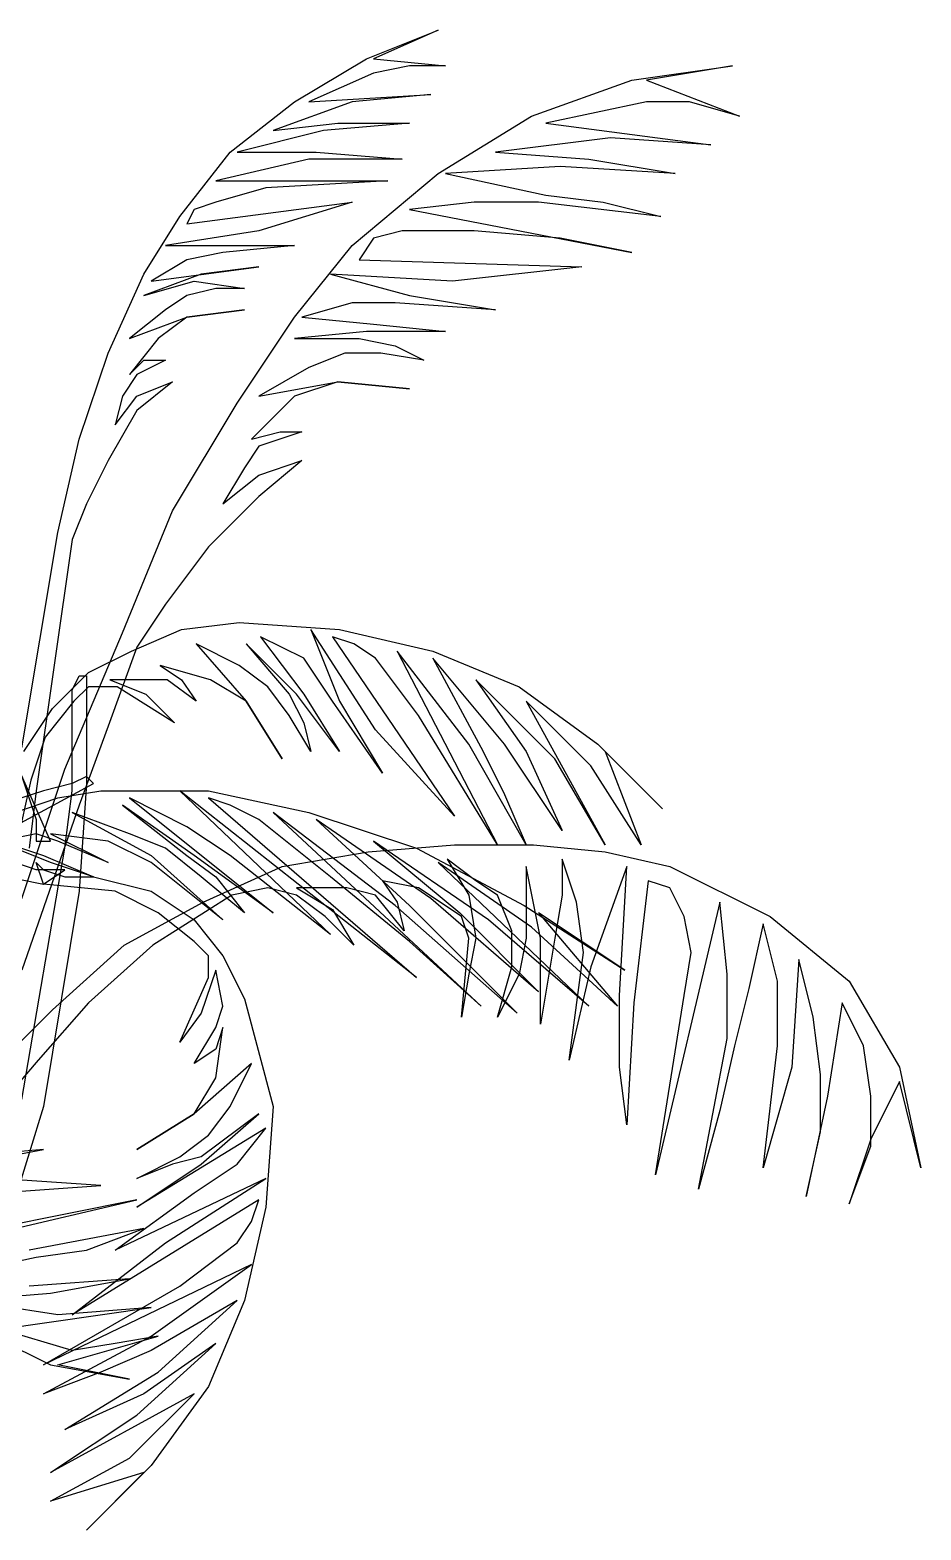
# Model space of a CAD drawing. Header units: millimetres. Extents: x 21129 to 2803301, y -510327 to 166837.
# Drawn here: x 268055 to 269067, y -156493 to -154789 of the extents above; entities that cross this region are included whole.
import ezdxf

# ---------------------------------------------------------------- set-up
doc = ezdxf.new("R2010")
doc.units = ezdxf.units.MM
doc.layers.add('....13_TNT_F_TREE', color=76, linetype='Continuous', transparency=0.5)

# ---------------------------------------------------------------- blocks, each defined once
blk = doc.blocks.new('caycanh3')
for p, q in [((187.62, 550.63), (228.41, 566.95)), ((228.41, 566.95), (191.7, 550.63)), ((146.84, 526.16), (187.62, 550.63)), ((191.7, 550.63), (232.49, 546.56)), ((212.1, 546.56), (191.7, 542.48)), ((232.49, 546.56), (212.1, 546.56)), ((338.54, 538.4), (395.64, 546.56)), ((395.64, 546.56), (346.7, 538.4)), ((191.7, 542.48), (154.99, 526.16)), ((281.44, 518), (338.54, 538.4)), ((346.7, 538.4), (399.72, 518)), ((154.99, 526.16), (224.33, 530.24)), ((224.33, 530.24), (179.47, 526.16)), ((110.13, 497.61), (146.84, 526.16)), ((179.47, 526.16), (134.6, 509.85)), ((346.7, 526.16), (289.59, 513.93)), ((371.17, 526.16), (346.7, 526.16)), ((399.72, 518), (371.17, 526.16)), ((134.6, 509.85), (171.31, 513.93)), ((212.1, 513.93), (163.15, 509.85)), ((171.31, 513.93), (212.1, 513.93)), ((228.41, 485.37), (281.44, 518)), ((289.59, 513.93), (383.4, 501.69)), ((163.15, 509.85), (114.21, 497.61)), ((326.3, 505.77), (261.04, 497.61)), ((383.4, 501.69), (326.3, 505.77)), ((81.58, 460.9), (110.13, 497.61)), ((114.21, 497.61), (159.07, 497.61)), ((159.07, 497.61), (208.02, 493.53)), ((261.04, 497.61), (314.07, 493.53)), ((154.99, 493.53), (101.97, 481.29)), ((208.02, 493.53), (154.99, 493.53)), ((297.75, 489.45), (232.49, 485.37)), ((363.01, 485.37), (297.75, 489.45)), ((314.07, 493.53), (363.01, 485.37)), ((101.97, 481.29), (199.86, 481.29)), ((199.86, 481.29), (130.52, 477.22)), ((179.47, 444.59), (228.41, 485.37)), ((232.49, 485.37), (289.59, 473.14)), ((85.65, 456.82), (179.47, 469.06)), ((101.97, 469.06), (89.73, 464.98)), ((130.52, 477.22), (101.97, 469.06)), ((179.47, 469.06), (126.44, 452.74)), ((248.81, 469.06), (212.1, 464.98)), ((285.51, 469.06), (248.81, 469.06)), ((354.85, 460.9), (285.51, 469.06)), ((289.59, 473.14), (322.22, 469.06)), ((322.22, 469.06), (354.85, 460.9)), ((61.18, 428.27), (81.58, 460.9)), ((89.73, 464.98), (85.65, 456.82)), ((212.1, 464.98), (338.54, 440.51)), ((126.44, 452.74), (73.42, 444.59)), ((208.02, 452.74), (191.7, 448.66)), ((248.81, 452.74), (208.02, 452.74)), ((297.75, 448.66), (248.81, 452.74)), ((73.42, 444.59), (146.84, 444.59)), ((146.84, 444.59), (106.05, 440.51)), ((146.84, 403.8), (179.47, 444.59)), ((191.7, 448.66), (183.54, 436.43)), ((338.54, 440.51), (297.75, 448.66)), ((85.65, 436.43), (65.26, 424.19)), ((106.05, 440.51), (85.65, 436.43)), ((183.54, 436.43), (309.99, 432.35)), ((40.79, 383.4), (61.18, 428.27)), ((93.81, 428.27), (61.18, 416.03)), ((65.26, 424.19), (126.44, 432.35)), ((126.44, 432.35), (93.81, 428.27)), ((236.57, 424.19), (167.23, 428.27)), ((167.23, 428.27), (212.1, 416.03)), ((309.99, 432.35), (236.57, 424.19)), ((61.18, 416.03), (89.73, 424.19)), ((101.97, 420.11), (85.65, 416.03)), ((89.73, 424.19), (118.28, 420.11)), ((118.28, 420.11), (101.97, 420.11)), ((85.65, 416.03), (73.42, 407.88)), ((179.47, 411.96), (150.91, 403.8)), ((203.94, 411.96), (179.47, 411.96)), ((261.04, 407.88), (203.94, 411.96)), ((212.1, 416.03), (261.04, 407.88)), ((73.42, 407.88), (53.02, 391.56)), ((53.02, 391.56), (85.65, 403.8)), ((85.65, 403.8), (69.34, 391.56)), ((85.65, 403.8), (118.28, 407.88)), ((118.28, 407.88), (85.65, 403.8)), ((114.21, 354.85), (146.84, 403.8)), ((150.91, 403.8), (191.7, 399.72)), ((187.62, 395.64), (146.84, 391.56)), ((232.49, 395.64), (187.62, 395.64)), ((191.7, 399.72), (232.49, 395.64)), ((69.34, 391.56), (53.02, 371.17)), ((146.84, 391.56), (183.54, 391.56)), ((183.54, 391.56), (203.94, 387.48)), ((203.94, 387.48), (220.25, 379.33)), ((24.47, 334.46), (40.79, 383.4)), ((53.02, 371.17), (61.18, 379.33)), ((73.42, 379.33), (57.1, 371.17)), ((61.18, 379.33), (73.42, 379.33)), ((154.99, 375.25), (126.44, 358.93)), ((175.39, 383.4), (154.99, 375.25)), ((195.78, 383.4), (175.39, 383.4)), ((220.25, 379.33), (195.78, 383.4)), ((57.1, 371.17), (48.95, 358.93)), ((57.1, 358.93), (77.5, 367.09)), ((77.5, 367.09), (57.1, 350.77)), ((126.44, 358.93), (171.31, 367.09)), ((171.31, 367.09), (146.84, 358.93)), ((171.31, 367.09), (212.1, 363.01)), ((212.1, 363.01), (171.31, 367.09)), ((48.95, 358.93), (44.87, 342.62)), ((44.87, 342.62), (57.1, 358.93)), ((146.84, 358.93), (134.6, 346.7)), ((57.1, 350.77), (40.79, 322.22)), ((77.5, 293.67), (114.21, 354.85)), ((134.6, 346.7), (122.36, 334.46)), ((12.24, 281.44), (24.47, 334.46)), ((122.36, 334.46), (138.68, 338.54)), ((150.91, 338.54), (126.44, 330.38)), ((138.68, 338.54), (150.91, 338.54)), ((126.44, 330.38), (118.28, 318.14)), ((40.79, 322.22), (28.55, 297.75)), ((118.28, 318.14), (106.05, 297.75)), ((126.44, 314.07), (150.91, 322.22)), ((150.91, 322.22), (126.44, 301.83)), ((106.05, 297.75), (126.44, 314.07)), ((126.44, 301.83), (97.89, 273.28)), ((28.55, 297.75), (20.39, 277.36)), ((48.95, 224.33), (77.5, 293.67)), ((-8.16, 159.07), (12.24, 281.44)), ((20.39, 277.36), (0, 134.6)), ((97.89, 273.28), (73.42, 240.65)), ((8.16, 106.05), (-53.02, 244.73)), ((73.42, 240.65), (57.1, 216.17)), ((82.64, 226.27), (115.27, 230.34)), ((115.27, 230.34), (172.38, 226.27)), ((16.32, 146.84), (48.95, 224.33)), ((54.09, 214.03), (82.64, 226.27)), ((151.98, 209.95), (127.51, 222.19)), ((127.51, 222.19), (151.98, 189.56)), ((192.77, 169.16), (156.06, 226.27)), ((156.06, 226.27), (172.38, 185.48)), ((180.53, 218.11), (168.3, 222.19)), ((168.3, 222.19), (237.64, 120.22)), ((172.38, 226.27), (225.4, 214.03)), ((29.62, 201.79), (54.09, 214.03)), ((57.1, 216.17), (40.79, 171.31)), ((115.27, 205.87), (90.8, 218.11)), ((90.8, 218.11), (119.35, 185.48)), ((147.9, 189.56), (119.35, 218.11)), ((119.35, 218.11), (143.82, 189.56)), ((192.77, 209.95), (180.53, 218.11)), ((245.79, 161.01), (205.01, 214.03)), ((205.01, 214.03), (262.11, 103.9)), ((225.4, 214.03), (274.35, 193.64)), ((98.96, 197.71), (70.41, 205.87)), ((70.41, 205.87), (82.64, 197.71)), ((131.59, 193.64), (115.27, 205.87)), ((168.3, 185.48), (151.98, 209.95)), ((217.24, 177.32), (192.77, 209.95)), ((266.19, 161.01), (225.4, 209.95)), ((225.4, 209.95), (253.95, 156.93)), ((9.22, 181.4), (29.62, 201.79)), ((20.39, 191.7), (24.47, 199.86)), ((24.47, 199.86), (28.55, 199.86)), ((28.55, 199.86), (28.55, 138.68)), ((58.17, 197.71), (41.86, 197.71)), ((41.86, 197.71), (62.25, 189.56)), ((74.49, 197.71), (58.17, 197.71)), ((90.8, 185.48), (74.49, 197.71)), ((82.64, 197.71), (90.8, 185.48)), ((119.35, 185.48), (98.96, 197.71)), ((294.74, 152.85), (249.87, 197.71)), ((249.87, 197.71), (278.42, 156.93)), ((20.39, 179.47), (20.39, 191.7)), ((29.62, 193.64), (21.46, 185.48)), ((45.93, 193.64), (29.62, 193.64)), ((78.56, 173.24), (45.93, 193.64)), ((62.25, 189.56), (78.56, 173.24)), ((143.82, 177.32), (131.59, 193.64)), ((143.82, 189.56), (151.98, 173.24)), ((172.38, 156.93), (147.9, 189.56)), ((151.98, 189.56), (172.38, 156.93)), ((274.35, 193.64), (319.21, 161.01)), ((-7.09, 156.93), (9.22, 181.4)), ((21.46, 185.48), (5.15, 165.08)), ((20.39, 159.07), (20.39, 179.47)), ((119.35, 185.48), (139.75, 152.85)), ((139.75, 152.85), (119.35, 185.48)), ((196.85, 144.69), (168.3, 185.48)), ((172.38, 185.48), (196.85, 144.69)), ((315.13, 148.77), (278.42, 185.48)), ((278.42, 185.48), (323.29, 103.9)), ((40.79, 171.31), (24.47, 126.44)), ((156.06, 156.93), (143.82, 177.32)), ((151.98, 173.24), (156.06, 156.93)), ((262.11, 103.9), (217.24, 177.32)), ((5.15, 165.08), (-3.01, 140.61)), ((237.64, 120.22), (192.77, 169.16)), ((20.39, 134.6), (20.39, 159.07)), ((278.42, 103.9), (245.79, 161.01)), ((253.95, 156.93), (266.19, 132.45)), ((298.82, 112.06), (266.19, 161.01)), ((278.42, 156.93), (298.82, 112.06)), ((319.21, 161.01), (355.92, 124.3)), ((355.92, 124.3), (323.29, 156.93)), ((323.29, 156.93), (343.68, 103.9)), ((-8.16, 73.42), (16.32, 146.84)), ((323.29, 103.9), (294.74, 152.85)), ((343.68, 103.9), (315.13, 148.77)), ((-20.39, 110.13), (32.63, 138.68)), ((-3.01, 140.61), (-11.17, 103.9)), ((-8.16, 142.76), (0, 118.28)), ((20.39, 138.68), (4.08, 134.6)), ((28.55, 142.76), (20.39, 138.68)), ((28.55, 138.68), (24.47, 77.5)), ((32.63, 138.68), (28.55, 142.76)), ((-12.24, 122.36), (12.24, 130.52)), ((4.08, 134.6), (-8.16, 130.52)), ((0, 134.6), (-4.08, 101.97)), ((12.24, 130.52), (36.71, 134.6)), ((16.32, 101.97), (20.39, 134.6)), ((36.71, 134.6), (97.89, 134.6)), ((85.65, 114.21), (53.02, 130.52)), ((53.02, 130.52), (134.6, 65.26)), ((216.17, 28.55), (81.58, 134.6)), ((81.58, 134.6), (167.23, 53.02)), ((97.89, 134.6), (154.99, 122.36)), ((110.13, 126.44), (97.89, 130.52)), ((97.89, 130.52), (216.17, 28.55)), ((266.19, 132.45), (278.42, 103.9)), ((24.47, 126.44), (-8.16, 32.63)), ((53.02, 110.13), (20.39, 122.36)), ((20.39, 122.36), (65.26, 97.89)), ((89.73, 97.89), (48.95, 126.44)), ((48.95, 126.44), (85.65, 97.89)), ((126.44, 118.28), (110.13, 126.44)), ((203.94, 69.34), (134.6, 122.36)), ((134.6, 122.36), (252.88, 12.24)), ((154.99, 122.36), (216.17, 101.97)), ((0, 118.28), (0, 106.05)), ((110.13, 97.89), (85.65, 114.21)), ((167.23, 85.65), (126.44, 118.28)), ((224.33, 73.42), (159.07, 118.28)), ((159.07, 118.28), (212.1, 69.34)), ((0, 110.13), (-20.39, 106.05)), ((-20.39, 106.05), (4.08, 97.89)), ((12.24, 106.05), (0, 110.13)), ((0, 106.05), (4.08, 106.05)), ((4.08, 106.05), (8.16, 106.05)), ((40.79, 106.05), (8.16, 110.13)), ((8.16, 110.13), (40.79, 93.81)), ((8.16, 106.05), (8.16, 106.05)), ((40.79, 93.81), (12.24, 106.05)), ((65.26, 93.81), (40.79, 106.05)), ((73.42, 101.97), (53.02, 110.13)), ((188.69, 99.82), (237.64, 103.9)), ((256.96, 61.18), (191.7, 106.05)), ((191.7, 106.05), (240.65, 65.26)), ((237.64, 103.9), (282.5, 103.9)), ((282.5, 103.9), (323.29, 99.82)), ((8.16, 93.81), (-12.24, 101.97)), ((0, 89.73), (-12.24, 93.81)), ((-8.16, -40.79), (16.32, 101.97)), ((4.08, 81.58), (0, 93.81)), ((0, 93.81), (4.08, 89.73)), ((4.08, 97.89), (32.63, 85.65)), ((32.63, 85.65), (8.16, 93.81)), ((65.26, 97.89), (106.05, 61.18)), ((106.05, 61.18), (65.26, 93.81)), ((93.81, 85.65), (73.42, 101.97)), ((85.65, 97.89), (101.97, 85.65)), ((134.6, 65.26), (89.73, 97.89)), ((167.23, 53.02), (110.13, 97.89)), ((139.75, 91.67), (188.69, 99.82)), ((216.17, 101.97), (277.36, 69.34)), ((281.44, 57.1), (228.41, 93.81)), ((228.41, 93.81), (314.07, 12.24)), ((249.87, 83.51), (233.56, 95.75)), ((233.56, 95.75), (245.79, 75.35)), ((306.98, 71.27), (298.82, 95.75)), ((298.82, 95.75), (298.82, 75.35)), ((323.29, 99.82), (360, 91.67)), ((-36.71, 89.73), (4.08, 81.58)), ((8.16, 89.73), (0, 89.73)), ((4.08, 89.73), (16.32, 85.65)), ((4.08, 81.58), (16.32, 89.73)), ((16.32, 89.73), (8.16, 89.73)), ((16.32, 85.65), (28.55, 85.65)), ((28.55, 85.65), (32.63, 85.65)), ((32.63, 85.65), (65.26, 77.5)), ((118.28, 65.26), (93.81, 85.65)), ((94.88, 71.27), (139.75, 91.67)), ((101.97, 85.65), (118.28, 65.26)), ((212.1, 48.95), (167.23, 85.65)), ((286.58, 50.88), (278.42, 91.67)), ((278.42, 91.67), (278.42, 50.88)), ((335.53, 91.67), (315.13, 34.56)), ((331.45, 18.25), (335.53, 91.67)), ((360, 91.67), (417.1, 63.11)), ((44.87, 77.5), (4.08, 81.58)), ((24.47, 77.5), (4.08, -44.87)), ((69.34, 65.26), (44.87, 77.5)), ((65.26, 77.5), (89.73, 61.18)), ((131.59, 79.43), (111.19, 75.35)), ((147.9, 75.35), (131.59, 79.43)), ((176.45, 79.43), (147.9, 79.43)), ((147.9, 79.43), (168.3, 67.19)), ((192.77, 75.35), (176.45, 79.43)), ((217.24, 79.43), (196.85, 83.51)), ((196.85, 83.51), (205.01, 71.27)), ((229.48, 71.27), (217.24, 79.43)), ((262.11, 75.35), (249.87, 83.51)), ((347.76, 83.51), (339.61, 14.17)), ((360, 79.43), (347.76, 83.51)), ((368.16, 63.11), (360, 79.43)), ((50.01, 46.8), (94.88, 71.27)), ((111.19, 75.35), (66.33, 46.8)), ((164.22, 63.11), (147.9, 75.35)), ((209.08, 54.96), (192.77, 75.35)), ((273.28, 8.16), (203.94, 69.34)), ((205.01, 71.27), (209.08, 54.96)), ((212.1, 69.34), (240.65, 40.79)), ((285.51, 20.39), (224.33, 73.42)), ((241.71, 63.11), (229.48, 71.27)), ((245.79, 75.35), (249.87, 50.88)), ((270.27, 54.96), (262.11, 75.35)), ((277.36, 69.34), (334.46, 32.63)), ((298.82, 75.35), (294.74, 50.88)), ((311.05, 42.72), (306.98, 71.27)), ((388.55, 71.27), (351.84, -83.72)), ((392.63, 30.48), (388.55, 71.27)), ((89.73, 48.95), (69.34, 65.26)), ((89.73, 61.18), (106.05, 40.79)), ((180.53, 46.8), (164.22, 63.11)), ((168.3, 67.19), (180.53, 46.8)), ((240.65, 65.26), (285.51, 20.39)), ((245.79, 50.88), (241.71, 63.11)), ((314.07, 12.24), (256.96, 61.18)), ((334.46, 32.63), (285.51, 65.26)), ((285.51, 65.26), (330.38, 12.24)), ((372.24, 42.72), (368.16, 63.11)), ((417.1, 63.11), (461.97, 26.41)), ((270.27, 34.56), (270.27, 54.96)), ((330.38, 12.24), (281.44, 57.1)), ((413.02, 59.04), (404.87, 22.33)), ((421.18, 26.41), (413.02, 59.04)), ((9.22, 10.09), (50.01, 46.8)), ((66.33, 46.8), (29.62, 14.17)), ((97.89, 40.79), (89.73, 48.95)), ((252.88, 12.24), (212.1, 48.95)), ((241.71, 6.01), (245.79, 50.88)), ((249.87, 50.88), (245.79, 30.48)), ((278.42, 50.88), (274.35, 30.48)), ((294.74, 50.88), (286.58, 1.93)), ((286.58, 1.93), (286.58, 50.88)), ((302.9, -18.46), (311.05, 42.72)), ((368.16, 18.25), (372.24, 42.72)), ((97.89, 28.55), (97.89, 40.79)), ((106.05, 40.79), (118.28, 16.32)), ((240.65, 40.79), (273.28, 8.16)), ((262.11, 6.01), (270.27, 34.56)), ((315.13, 34.56), (302.9, -18.46)), ((433.42, 38.64), (429.34, -22.54)), ((441.57, 6.01), (433.42, 38.64)), ((81.58, -8.16), (97.89, 28.55)), ((101.97, 32.63), (93.81, 8.16)), ((106.05, 12.24), (101.97, 32.63)), ((245.79, 30.48), (241.71, 6.01)), ((274.35, 30.48), (262.11, 6.01)), ((392.63, -6.22), (392.63, 30.48)), ((421.18, -10.3), (421.18, 26.41)), ((461.97, 26.41), (490.52, -22.54)), ((331.45, -22.54), (331.45, 18.25)), ((351.84, -83.72), (368.16, 18.25)), ((404.87, 22.33), (396.71, -10.3)), ((29.62, 14.17), (1.07, -18.46)), ((1.07, 1.93), (9.22, 10.09)), ((101.97, 0), (106.05, 12.24)), ((118.28, 16.32), (134.6, -44.87)), ((339.61, 14.17), (335.53, -55.17)), ((457.89, 14.17), (449.73, -38.85)), ((470.13, -10.3), (457.89, 14.17)), ((-11.17, -10.3), (1.07, 1.93)), ((93.81, 8.16), (81.58, -8.16)), ((89.73, -20.39), (101.97, 0)), ((101.97, -28.55), (106.05, 0)), ((106.05, 0), (101.97, -12.24)), ((445.65, -26.62), (441.57, 6.01)), ((376.31, -91.88), (392.63, -6.22)), ((101.97, -12.24), (89.73, -20.39)), ((396.71, -10.3), (388.55, -47.01)), ((413.02, -79.64), (421.18, -10.3)), ((474.2, -38.85), (470.13, -10.3)), ((1.07, -18.46), (-23.41, -47.01)), ((122.36, -20.39), (89.73, -48.95)), ((110.13, -44.87), (122.36, -20.39)), ((335.53, -55.17), (331.45, -22.54)), ((429.34, -22.54), (413.02, -79.64)), ((490.52, -22.54), (502.76, -79.64)), ((89.73, -48.95), (101.97, -28.55)), ((445.65, -59.25), (445.65, -26.62)), ((490.52, -30.7), (474.2, -63.33)), ((502.76, -79.64), (490.52, -30.7)), ((449.73, -38.85), (437.5, -95.96)), ((474.2, -67.41), (474.2, -38.85)), ((4.08, -44.87), (-12.24, -97.89)), ((89.73, -48.95), (57.1, -69.34)), ((57.1, -69.34), (89.73, -48.95)), ((93.81, -77.5), (126.44, -48.95)), ((126.44, -48.95), (93.81, -73.42)), ((97.89, -61.18), (110.13, -44.87)), ((134.6, -44.87), (130.52, -101.97)), ((388.55, -47.01), (376.31, -91.88)), ((130.52, -57.1), (57.1, -101.97)), ((114.21, -77.5), (130.52, -57.1)), ((437.5, -95.96), (445.65, -59.25)), ((81.58, -73.42), (97.89, -61.18)), ((474.2, -63.33), (461.97, -100.04)), ((461.97, -100.04), (474.2, -67.41)), ((4.08, -69.34), (-44.87, -73.42)), ((-40.79, -77.5), (4.08, -69.34)), ((57.1, -85.65), (81.58, -73.42)), ((93.81, -73.42), (77.5, -77.5)), ((57.1, -101.97), (93.81, -77.5)), ((77.5, -77.5), (57.1, -85.65)), ((89.73, -93.81), (114.21, -77.5)), ((-77.5, -97.89), (36.71, -89.73)), ((36.71, -89.73), (-24.47, -85.65)), ((130.52, -85.65), (44.87, -126.44)), ((73.42, -122.36), (130.52, -85.65)), ((-65.26, -126.44), (57.1, -97.89)), ((57.1, -97.89), (-24.47, -114.21)), ((126.44, -97.89), (20.39, -163.15)), ((44.87, -126.44), (89.73, -93.81)), ((130.52, -101.97), (118.28, -154.99)), ((122.36, -110.13), (126.44, -97.89)), ((114.21, -122.36), (122.36, -110.13)), ((61.18, -114.21), (-4.08, -126.44)), ((28.55, -126.44), (61.18, -114.21)), ((0, -130.52), (28.55, -126.44)), ((20.39, -163.15), (73.42, -122.36)), ((81.58, -146.84), (114.21, -122.36)), ((-57.1, -142.76), (0, -130.52)), ((122.36, -134.6), (4.08, -191.7)), ((65.26, -175.39), (122.36, -134.6)), ((53.02, -142.76), (-4.08, -146.84)), ((8.16, -150.91), (53.02, -142.76)), ((-40.79, -154.99), (8.16, -150.91)), ((4.08, -191.7), (81.58, -146.84)), ((12.24, -163.15), (-40.79, -154.99)), ((-20.39, -171.31), (65.26, -159.07)), ((65.26, -159.07), (12.24, -163.15)), ((114.21, -154.99), (65.26, -183.54)), ((69.34, -195.78), (114.21, -154.99)), ((118.28, -154.99), (97.89, -203.94)), ((-32.63, -171.31), (8.16, -191.7)), ((20.39, -183.54), (-20.39, -171.31)), ((4.08, -208.02), (65.26, -175.39)), ((12.24, -191.7), (69.34, -175.39)), ((69.34, -175.39), (44.87, -179.47)), ((44.87, -179.47), (20.39, -183.54)), ((65.26, -183.54), (36.71, -195.78)), ((57.1, -220.25), (101.97, -179.47)), ((101.97, -179.47), (61.18, -208.02)), ((36.71, -195.78), (4.08, -208.02)), ((8.16, -191.7), (53.02, -199.86)), ((53.02, -199.86), (12.24, -191.7)), ((16.32, -228.41), (69.34, -195.78)), ((97.89, -203.94), (65.26, -248.81)), ((89.73, -208.02), (8.16, -252.88)), ((61.18, -208.02), (16.32, -228.41)), ((53.02, -244.73), (89.73, -208.02)), ((8.16, -252.88), (57.1, -220.25)), ((8.16, -269.2), (53.02, -244.73)), ((61.18, -252.88), (8.16, -269.2)), ((65.26, -248.81), (28.55, -285.51)), ((28.55, -285.51), (61.18, -252.88))]:
    blk.add_line(p, q)

msp = doc.modelspace()

# ---------------------------------------------------------------- block references
at = {"layer": '....13_TNT_F_TREE', "xscale": 2, "yscale": 2, "zscale": 2}
msp.add_blockref('caycanh3', (268061.6, -155922.5), dxfattribs=at)

doc.saveas('drawing.dxf')
